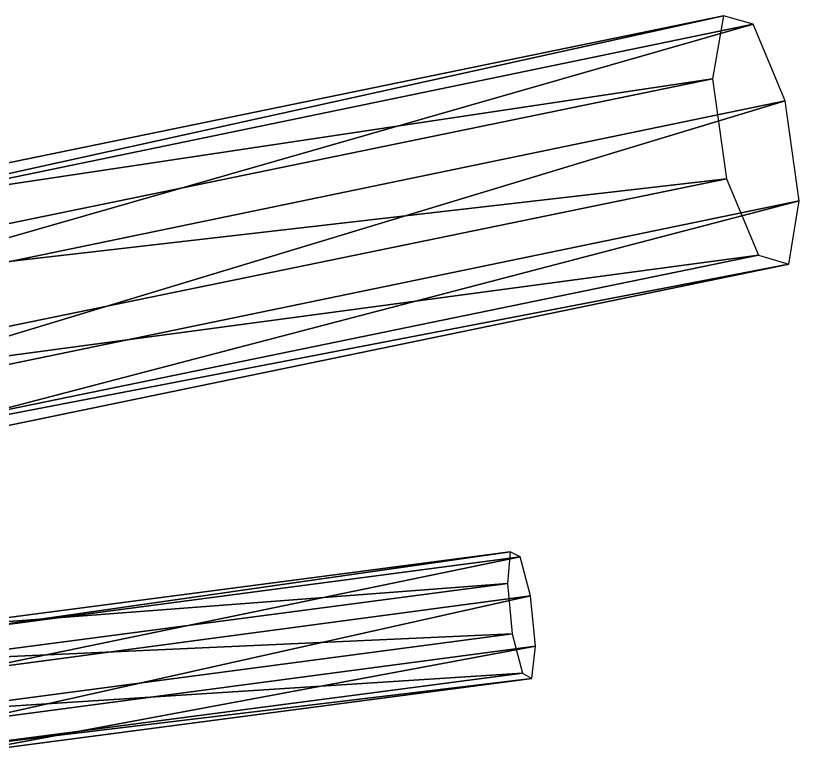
# Model space of a CAD drawing. Extents: x -19.7 to 19.7, y -24.1 to 24.1.
# Drawn here: x 17.334 to 19.745, y -2.853 to -0.581 of the extents above; entities that cross this region are included whole.
import ezdxf

# ---------------------------------------------------------------- set-up
doc = ezdxf.new("R2010")
doc.units = 0

msp = doc.modelspace()

# ---------------------------------------------------------------- linework, layer by layer
at = {"layer": 'aqua100', "color": 3}
for points in [[(16.25292, -1.2998, -0.20715), (19.51141, -0.58117, 0.51159), (16.10809, -1.28088, 0.05035)], [(16.10809, -1.28088, 0.05035), (19.51141, -0.58117, 0.51159), (19.47772, -0.77563, 0.72271)], [(16.25292, -1.2998, -0.20715), (19.60308, -0.6076, 0.24493), (19.51141, -0.58117, 0.51159)], [(16.37506, -1.5324, -0.36962), (19.60308, -0.6076, 0.24493), (16.25292, -1.2998, -0.20715)], [(16.37506, -1.5324, -0.36962), (19.70202, -0.84265, 0.07775), (19.60308, -0.6076, 0.24493)], [(16.10809, -1.28088, 0.05035), (19.47772, -0.77563, 0.72271), (16.02203, -1.48535, 0.2503)], [(16.02203, -1.48535, 0.2503), (19.47772, -0.77563, 0.72271), (19.52124, -1.08282, 0.75262)], [(16.39819, -1.84228, -0.34313), (19.70202, -0.84265, 0.07775), (16.37506, -1.5324, -0.36962)], [(16.39819, -1.84228, -0.34313), (19.74517, -1.15026, 0.10766), (19.70202, -0.84265, 0.07775)], [(16.02203, -1.48535, 0.2503), (19.52124, -1.08282, 0.75262), (16.04675, -1.79632, 0.27832)], [(16.04675, -1.79632, 0.27832), (19.52124, -1.08282, 0.75262), (19.61944, -1.31811, 0.58471)], [(16.31286, -2.04785, -0.14135), (19.74517, -1.15026, 0.10766), (16.39819, -1.84228, -0.34313)], [(16.31286, -2.04785, -0.14135), (19.71282, -1.34576, 0.31958), (19.74517, -1.15026, 0.10766)], [(16.04675, -1.79632, 0.27832), (19.61944, -1.31811, 0.58471), (16.16333, -2.02777, 0.11486)], [(16.16333, -2.02777, 0.11486), (19.61944, -1.31811, 0.58471), (19.71282, -1.34576, 0.31958)], [(16.16333, -2.02777, 0.11486), (19.71282, -1.34576, 0.31958), (16.31286, -2.04785, -0.14135)], [(17.14392, -2.47546, 1.61181), (18.85552, -2.2301, 1.7976), (17.083, -2.46228, 1.74407)], [(17.083, -2.46228, 1.74407), (18.85552, -2.2301, 1.7976), (18.84674, -2.32781, 1.90423)], [(17.14392, -2.47546, 1.61181), (18.88586, -2.24603, 1.66101), (18.85552, -2.2301, 1.7976)], [(17.18914, -2.59564, 1.52484), (18.88586, -2.24603, 1.66101), (17.14392, -2.47546, 1.61181)], [(17.18914, -2.59564, 1.52484), (18.9176, -2.3659, 1.57635), (18.88586, -2.24603, 1.66101)], [(17.044, -2.5642, 1.84777), (18.84674, -2.32781, 1.90423), (18.86151, -2.48217, 1.91943)], [(17.083, -2.46228, 1.74407), (18.84674, -2.32781, 1.90423), (17.044, -2.5642, 1.84777)], [(17.19158, -2.75073, 1.53985), (18.9176, -2.3659, 1.57635), (17.18914, -2.59564, 1.52484)], [(17.19158, -2.75073, 1.53985), (18.93365, -2.52075, 1.58868), (18.9176, -2.3659, 1.57635)], [(17.044, -2.5642, 1.84777), (18.86151, -2.48217, 1.91943), (17.04644, -2.72198, 1.86138)], [(17.04644, -2.72198, 1.86138), (18.86151, -2.48217, 1.91943), (18.89385, -2.60321, 1.83319)], [(17.1502, -2.8529, 1.64447), (18.93365, -2.52075, 1.58868), (17.19158, -2.75073, 1.53985)], [(17.1502, -2.8529, 1.64447), (18.9223, -2.61932, 1.69512), (18.93365, -2.52075, 1.58868)], [(17.04644, -2.72198, 1.86138), (18.89385, -2.60321, 1.83319), (17.09161, -2.83941, 1.77557)], [(17.09161, -2.83941, 1.77557), (18.89385, -2.60321, 1.83319), (18.9223, -2.61932, 1.69512)], [(17.09161, -2.83941, 1.77557), (18.9223, -2.61932, 1.69512), (17.1502, -2.8529, 1.64447)]]:
    msp.add_3dface(points, dxfattribs=at)

doc.saveas('drawing.dxf')
